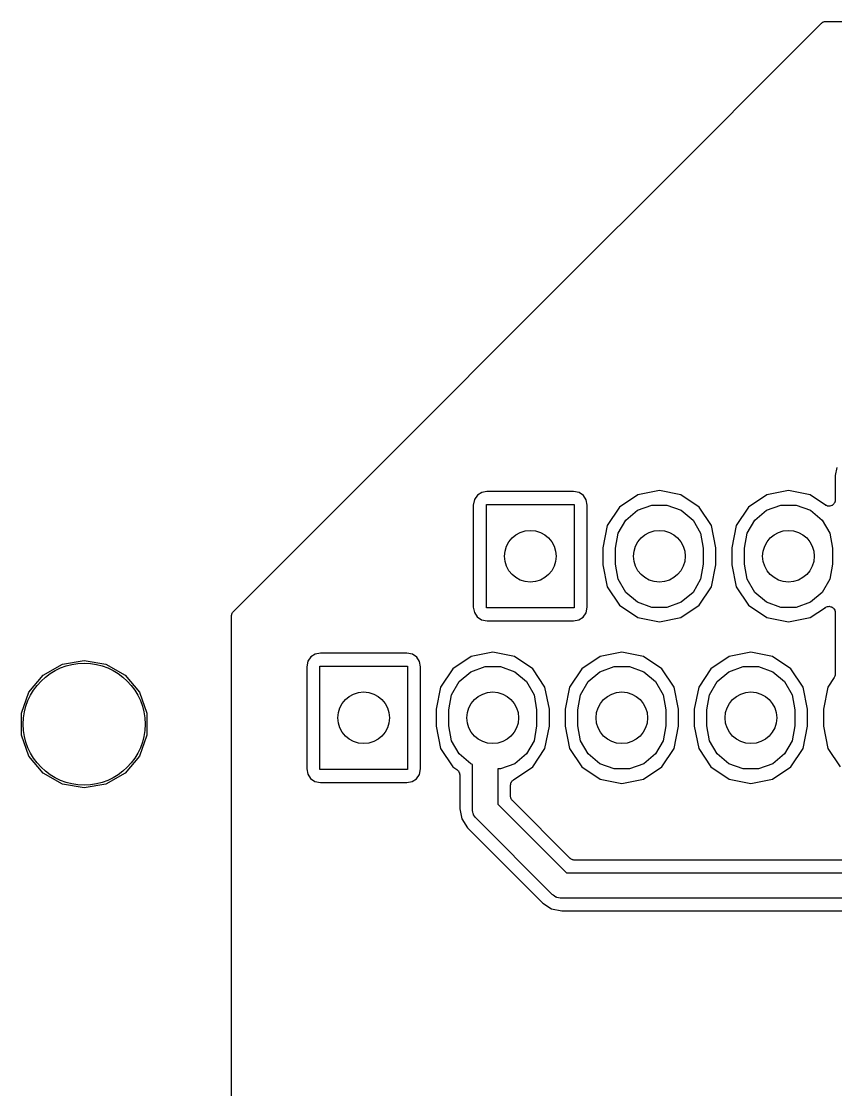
# Model space of a CAD drawing. Extents: x 95 to 175, y -109.5 to -62.3.
# Drawn here: x 95.01 to 111.04, y -83.31 to -62.3 of the extents above; entities that cross this region are included whole.
import ezdxf

# ---------------------------------------------------------------- set-up
doc = ezdxf.new("R2010")
doc.units = 0
doc.header["$MEASUREMENT"] = 0
doc.layers.add('BLACK', color=7, linetype='CONTINUOUS')

msp = doc.modelspace()

# ---------------------------------------------------------------- linework, layer by layer
at = {"layer": 'Black'}
for p, q in [((107.281, -65.8144), (110.758, -62.3366)), ((110.758, -62.3366), (110.763, -62.3335)), ((110.763, -62.3335), (110.766, -62.3292)), ((110.766, -62.3292), (110.781, -62.3211)), ((110.781, -62.3211), (110.794, -62.3117)), ((110.794, -62.3117), (110.799, -62.3103)), ((110.799, -62.3103), (110.804, -62.3075)), ((110.804, -62.3075), (110.82, -62.3047)), ((110.82, -62.3047), (110.836, -62.3005)), ((110.836, -62.3005), (110.841, -62.301)), ((110.841, -62.301), (110.847, -62.3)), ((110.847, -62.3), (129.062, -62.3)), ((106.26, -66.8348), (107.281, -65.8144)), ((107.281, -65.8144), (107.281, -65.8144)), ((101.378, -71.7174), (106.26, -66.8348)), ((111.06, -71.079), (111.029, -71.2339)), ((111.029, -71.2339), (111.029, -71.7126)), ((103.988, -71.6232), (103.931, -71.7067)), ((104.074, -71.5679), (103.988, -71.6232)), ((104.177, -71.5485), (104.074, -71.5679)), ((105.88, -71.5485), (104.177, -71.5485)), ((105.992, -71.5711), (105.88, -71.5485)), ((106.075, -71.6281), (105.992, -71.5711)), ((106.13, -71.7139), (106.075, -71.6281)), ((107.144, -71.6156), (106.783, -71.8564)), ((107.569, -71.531), (107.144, -71.6156)), ((107.994, -71.6156), (107.569, -71.531)), ((108.355, -71.8564), (107.994, -71.6156)), ((109.684, -71.6156), (109.323, -71.8564)), ((110.109, -71.531), (109.684, -71.6156)), ((110.534, -71.6156), (110.109, -71.531)), ((110.835, -71.8165), (110.534, -71.6156)), ((99.1866, -73.9084), (101.378, -71.7174)), ((101.378, -71.7174), (101.378, -71.7174)), ((103.931, -71.7067), (103.908, -71.8183)), ((103.908, -71.8183), (103.908, -73.8261)), ((104.165, -73.8378), (104.165, -71.8058)), ((104.165, -71.8058), (105.893, -71.8058)), ((105.893, -71.8058), (105.893, -73.8378)), ((106.15, -71.8175), (106.13, -71.7139)), ((106.15, -72.6421), (106.15, -71.8175)), ((106.783, -71.8564), (106.542, -72.2169)), ((107.137, -71.9176), (107.419, -71.815)), ((107.419, -71.815), (107.719, -71.815)), ((107.719, -71.815), (108.001, -71.9176)), ((108.596, -72.2169), (108.355, -71.8564)), ((109.323, -71.8564), (109.082, -72.2169)), ((109.677, -71.9176), (109.959, -71.815)), ((109.959, -71.815), (110.259, -71.815)), ((110.259, -71.815), (110.541, -71.9176)), ((110.839, -71.8182), (110.835, -71.8165)), ((110.842, -71.8208), (110.839, -71.8182)), ((110.859, -71.8269), (110.842, -71.8208)), ((110.875, -71.834), (110.859, -71.8269)), ((110.879, -71.8343), (110.875, -71.834)), ((110.883, -71.8357), (110.879, -71.8343)), ((110.9, -71.8357), (110.883, -71.8357)), ((110.918, -71.8368), (110.9, -71.8357)), ((110.922, -71.8357), (110.918, -71.8368)), ((110.926, -71.8357), (110.922, -71.8357)), ((110.943, -71.8296), (110.926, -71.8357)), ((110.96, -71.8247), (110.943, -71.8296)), ((110.963, -71.8223), (110.96, -71.8247)), ((110.967, -71.8208), (110.963, -71.8223)), ((110.98, -71.8095), (110.967, -71.8208)), ((110.995, -71.799), (110.98, -71.8095)), ((110.997, -71.7956), (110.995, -71.799)), ((111, -71.7929), (110.997, -71.7956)), ((111.009, -71.7776), (111, -71.7929)), ((111.019, -71.7629), (111.009, -71.7776)), ((111.02, -71.7589), (111.019, -71.7629)), ((111.022, -71.7553), (111.02, -71.7589)), ((111.025, -71.7379), (111.022, -71.7553)), ((111.029, -71.7208), (111.025, -71.7379)), ((111.029, -71.7126), (111.029, -71.7167)), ((111.029, -71.7167), (111.029, -71.7208)), ((106.907, -72.1104), (107.137, -71.9176)), ((108.001, -71.9176), (108.231, -72.1104)), ((109.447, -72.1104), (109.677, -71.9176)), ((110.541, -71.9176), (110.771, -72.1104)), ((106.542, -72.2169), (106.455, -72.6545)), ((106.757, -72.3701), (106.907, -72.1104)), ((108.231, -72.1104), (108.381, -72.3701)), ((108.683, -72.6545), (108.596, -72.2169)), ((109.082, -72.2169), (108.995, -72.6545)), ((109.297, -72.3701), (109.447, -72.1104)), ((110.771, -72.1104), (110.921, -72.3701)), ((106.705, -72.6655), (106.757, -72.3701)), ((108.381, -72.3701), (108.433, -72.6655)), ((109.245, -72.6655), (109.297, -72.3701)), ((110.921, -72.3701), (110.973, -72.6655)), ((106.15, -73.8253), (106.15, -72.6421)), ((106.455, -72.6545), (106.455, -72.9891)), ((106.705, -72.9781), (106.705, -72.6655)), ((108.433, -72.6655), (108.433, -72.9781)), ((108.683, -72.9891), (108.683, -72.6545)), ((108.995, -72.6545), (108.995, -72.9891)), ((109.245, -72.9781), (109.245, -72.6655)), ((110.973, -72.6655), (110.973, -72.9781)), ((106.455, -72.9891), (106.542, -73.4267)), ((106.757, -73.2734), (106.705, -72.9781)), ((108.433, -72.9781), (108.381, -73.2734)), ((108.596, -73.4267), (108.683, -72.9891)), ((108.995, -72.9891), (109.082, -73.4267)), ((109.297, -73.2734), (109.245, -72.9781)), ((110.973, -72.9781), (110.921, -73.2734)), ((106.907, -73.5332), (106.757, -73.2734)), ((108.381, -73.2734), (108.231, -73.5332)), ((109.447, -73.5332), (109.297, -73.2734)), ((110.921, -73.2734), (110.771, -73.5332)), ((106.542, -73.4267), (106.783, -73.7872)), ((107.137, -73.726), (106.907, -73.5332)), ((108.231, -73.5332), (108.001, -73.726)), ((108.355, -73.7872), (108.596, -73.4267)), ((109.082, -73.4267), (109.323, -73.7872)), ((109.677, -73.726), (109.447, -73.5332)), ((110.771, -73.5332), (110.541, -73.726)), ((107.419, -73.8286), (107.137, -73.726)), ((108.001, -73.726), (107.719, -73.8286)), ((109.959, -73.8286), (109.677, -73.726)), ((110.541, -73.726), (110.259, -73.8286)), ((99.1505, -73.9859), (99.1547, -73.9701)), ((99.1547, -73.9701), (99.1575, -73.954)), ((99.1575, -73.954), (99.1603, -73.9492)), ((99.1603, -73.9492), (99.1617, -73.9439)), ((99.1617, -73.9439), (99.1711, -73.9305)), ((99.1711, -73.9305), (99.1792, -73.9164)), ((99.1792, -73.9164), (99.1835, -73.9129)), ((99.1835, -73.9129), (99.1866, -73.9084)), ((103.908, -73.8261), (103.928, -73.9297)), ((103.928, -73.9297), (103.983, -74.0155)), ((105.893, -73.8378), (104.165, -73.8378)), ((106.07, -74.0204), (106.127, -73.9369)), ((106.127, -73.9369), (106.15, -73.8253)), ((106.783, -73.7872), (107.144, -74.028)), ((107.719, -73.8286), (107.419, -73.8286)), ((107.994, -74.028), (108.355, -73.7872)), ((109.323, -73.7872), (109.684, -74.028)), ((110.259, -73.8286), (109.959, -73.8286)), ((110.534, -74.028), (110.835, -73.8271)), ((110.835, -73.8271), (110.839, -73.8254)), ((110.839, -73.8254), (110.842, -73.8228)), ((110.842, -73.8228), (110.859, -73.8167)), ((110.859, -73.8167), (110.875, -73.8096)), ((110.875, -73.8096), (110.879, -73.8093)), ((110.879, -73.8093), (110.883, -73.8079)), ((110.883, -73.8079), (110.9, -73.8079)), ((110.9, -73.8079), (110.918, -73.8068)), ((110.918, -73.8068), (110.922, -73.8079)), ((110.922, -73.8079), (110.926, -73.8079)), ((110.926, -73.8079), (110.943, -73.814)), ((110.943, -73.814), (110.96, -73.8189)), ((110.96, -73.8189), (110.963, -73.8213)), ((110.963, -73.8213), (110.967, -73.8228)), ((110.967, -73.8228), (110.98, -73.8341)), ((110.98, -73.8341), (110.995, -73.8446)), ((110.995, -73.8446), (110.997, -73.848)), ((110.997, -73.848), (111, -73.8507)), ((111, -73.8507), (111.009, -73.866)), ((111.009, -73.866), (111.019, -73.8807)), ((111.019, -73.8807), (111.02, -73.8847)), ((111.02, -73.8847), (111.022, -73.8883)), ((111.022, -73.8883), (111.025, -73.9057)), ((111.025, -73.9057), (111.029, -73.9228)), ((111.029, -73.9228), (111.029, -73.9269)), ((111.029, -73.9269), (111.029, -73.931)), ((111.029, -73.931), (111.029, -75.1388)), ((99.15, -73.9968), (99.151, -73.9913)), ((99.15, -74.984), (99.15, -73.9968)), ((99.151, -73.9913), (99.1505, -73.9859)), ((103.983, -74.0155), (104.066, -74.0725)), ((104.066, -74.0725), (104.178, -74.0951)), ((104.178, -74.0951), (105.881, -74.0951)), ((105.881, -74.0951), (105.984, -74.0757)), ((105.984, -74.0757), (106.07, -74.0204)), ((107.144, -74.028), (107.569, -74.1126)), ((107.569, -74.1126), (107.994, -74.028)), ((109.684, -74.028), (110.109, -74.1126)), ((110.109, -74.1126), (110.534, -74.028)), ((100.709, -74.8014), (100.652, -74.8849)), ((100.795, -74.7461), (100.709, -74.8014)), ((100.898, -74.7267), (100.795, -74.7461)), ((102.601, -74.7267), (100.898, -74.7267)), ((102.713, -74.7493), (102.601, -74.7267)), ((102.796, -74.8063), (102.713, -74.7493)), ((102.851, -74.8921), (102.796, -74.8063)), ((103.865, -74.7938), (103.504, -75.0346)), ((104.29, -74.7092), (103.865, -74.7938)), ((104.715, -74.7938), (104.29, -74.7092)), ((105.076, -75.0346), (104.715, -74.7938)), ((106.405, -74.7938), (106.044, -75.0346)), ((106.83, -74.7092), (106.405, -74.7938)), ((107.255, -74.7938), (106.83, -74.7092)), ((107.616, -75.0346), (107.255, -74.7938)), ((108.945, -74.7938), (108.584, -75.0346)), ((109.37, -74.7092), (108.945, -74.7938)), ((109.795, -74.7938), (109.37, -74.7092)), ((110.156, -75.0346), (109.795, -74.7938)), ((95.4434, -75.1638), (95.8208, -74.9459)), ((95.8208, -74.9459), (96.25, -74.8702)), ((96.25, -74.8702), (96.6792, -74.9459)), ((96.6792, -74.9459), (97.0566, -75.1638)), ((99.15, -85.4777), (99.15, -74.984)), ((100.652, -74.8849), (100.629, -74.9965)), ((100.629, -74.9965), (100.629, -77.0043)), ((100.886, -77.016), (100.886, -74.984)), ((100.886, -74.984), (102.614, -74.984)), ((102.614, -74.984), (102.614, -77.016)), ((102.871, -74.9957), (102.851, -74.8921)), ((102.871, -77.0035), (102.871, -74.9957)), ((103.858, -75.0958), (104.14, -74.9932)), ((104.14, -74.9932), (104.44, -74.9932)), ((104.44, -74.9932), (104.722, -75.0958)), ((106.398, -75.0958), (106.68, -74.9932)), ((106.68, -74.9932), (106.98, -74.9932)), ((106.98, -74.9932), (107.262, -75.0958)), ((108.938, -75.0958), (109.22, -74.9932)), ((109.22, -74.9932), (109.52, -74.9932)), ((109.52, -74.9932), (109.802, -75.0958)), ((95.1633, -75.4976), (95.4434, -75.1638)), ((97.0566, -75.1638), (97.3367, -75.4976)), ((103.504, -75.0346), (103.263, -75.3951)), ((103.628, -75.2886), (103.858, -75.0958)), ((104.722, -75.0958), (104.952, -75.2886)), ((105.317, -75.3951), (105.076, -75.0346)), ((106.044, -75.0346), (105.803, -75.3951)), ((106.168, -75.2886), (106.398, -75.0958)), ((107.262, -75.0958), (107.492, -75.2886)), ((107.857, -75.3951), (107.616, -75.0346)), ((108.584, -75.0346), (108.343, -75.3951)), ((108.708, -75.2886), (108.938, -75.0958)), ((109.802, -75.0958), (110.032, -75.2886)), ((110.397, -75.3951), (110.156, -75.0346)), ((111.008, -75.2082), (110.883, -75.3951)), ((111.014, -75.1945), (111.008, -75.2082)), ((111.022, -75.1815), (111.014, -75.1945)), ((111.023, -75.1747), (111.022, -75.1815)), ((111.026, -75.1685), (111.023, -75.1747)), ((111.027, -75.1535), (111.026, -75.1685)), ((111.029, -75.1388), (111.027, -75.1535)), ((103.263, -75.3951), (103.176, -75.8327)), ((103.478, -75.5483), (103.628, -75.2886)), ((104.952, -75.2886), (105.102, -75.5483)), ((105.404, -75.8327), (105.317, -75.3951)), ((105.803, -75.3951), (105.716, -75.8327)), ((106.018, -75.5483), (106.168, -75.2886)), ((107.492, -75.2886), (107.642, -75.5483)), ((107.944, -75.8327), (107.857, -75.3951)), ((108.343, -75.3951), (108.256, -75.8327)), ((108.558, -75.5483), (108.708, -75.2886)), ((110.032, -75.2886), (110.182, -75.5483)), ((110.484, -75.8327), (110.397, -75.3951)), ((110.883, -75.3951), (110.796, -75.8327)), ((95.0143, -75.9071), (95.1633, -75.4976)), ((97.3367, -75.4976), (97.4857, -75.9071)), ((103.426, -75.8437), (103.478, -75.5483)), ((105.102, -75.5483), (105.154, -75.8437)), ((105.966, -75.8437), (106.018, -75.5483)), ((107.642, -75.5483), (107.694, -75.8437)), ((108.506, -75.8437), (108.558, -75.5483)), ((110.182, -75.5483), (110.234, -75.8437)), ((103.176, -75.8327), (103.176, -76.1673)), ((103.426, -76.1563), (103.426, -75.8437)), ((105.154, -75.8437), (105.154, -76.1563)), ((105.404, -76.1673), (105.404, -75.8327)), ((105.716, -75.8327), (105.716, -76.1673)), ((105.966, -76.1563), (105.966, -75.8437)), ((107.694, -75.8437), (107.694, -76.1563)), ((107.944, -76.1673), (107.944, -75.8327)), ((108.256, -75.8327), (108.256, -76.1673)), ((108.506, -76.1563), (108.506, -75.8437)), ((110.234, -75.8437), (110.234, -76.1563)), ((110.484, -76.1673), (110.484, -75.8327)), ((110.796, -75.8327), (110.796, -76.1673)), ((95.0143, -76.3429), (95.0143, -75.9071)), ((97.4857, -75.9071), (97.4857, -76.3429)), ((103.176, -76.1673), (103.263, -76.6049)), ((103.478, -76.4517), (103.426, -76.1563)), ((105.154, -76.1563), (105.102, -76.4517)), ((105.317, -76.6049), (105.404, -76.1673)), ((105.716, -76.1673), (105.803, -76.6049)), ((106.018, -76.4517), (105.966, -76.1563)), ((107.694, -76.1563), (107.642, -76.4517)), ((107.857, -76.6049), (107.944, -76.1673)), ((108.256, -76.1673), (108.343, -76.6049)), ((108.558, -76.4517), (108.506, -76.1563)), ((110.234, -76.1563), (110.182, -76.4517)), ((110.397, -76.6049), (110.484, -76.1673)), ((110.796, -76.1673), (110.883, -76.6049)), ((95.1633, -76.7524), (95.0143, -76.3429)), ((97.4857, -76.3429), (97.3367, -76.7524)), ((103.628, -76.7114), (103.478, -76.4517)), ((105.102, -76.4517), (104.952, -76.7114)), ((106.168, -76.7114), (106.018, -76.4517)), ((107.642, -76.4517), (107.492, -76.7114)), ((108.708, -76.7114), (108.558, -76.4517)), ((110.182, -76.4517), (110.032, -76.7114)), ((103.263, -76.6049), (103.504, -76.9654)), ((105.076, -76.9654), (105.317, -76.6049)), ((105.803, -76.6049), (106.044, -76.9654)), ((107.616, -76.9654), (107.857, -76.6049)), ((108.343, -76.6049), (108.584, -76.9654)), ((110.156, -76.9654), (110.397, -76.6049)), ((110.883, -76.6049), (111.124, -76.9654)), ((95.4434, -77.0862), (95.1633, -76.7524)), ((97.3367, -76.7524), (97.0566, -77.0862)), ((103.858, -76.9042), (103.628, -76.7114)), ((103.89, -76.9158), (103.858, -76.9042)), ((104.722, -76.9042), (104.44, -77.0068)), ((104.952, -76.7114), (104.722, -76.9042)), ((106.398, -76.9042), (106.168, -76.7114)), ((106.68, -77.0068), (106.398, -76.9042)), ((107.262, -76.9042), (106.98, -77.0068)), ((107.492, -76.7114), (107.262, -76.9042)), ((108.938, -76.9042), (108.708, -76.7114)), ((109.22, -77.0068), (108.938, -76.9042)), ((109.802, -76.9042), (109.52, -77.0068)), ((110.032, -76.7114), (109.802, -76.9042)), ((95.8208, -77.3041), (95.4434, -77.0862)), ((97.0566, -77.0862), (96.6792, -77.3041)), ((100.629, -77.0043), (100.649, -77.1079)), ((100.649, -77.1079), (100.704, -77.1937)), ((102.614, -77.016), (100.886, -77.016)), ((102.791, -77.1986), (102.848, -77.1151)), ((102.848, -77.1151), (102.871, -77.0035)), ((103.504, -76.9654), (103.584, -77.0189)), ((103.584, -77.0189), (103.597, -77.0311)), ((103.597, -77.0311), (103.611, -77.0425)), ((103.611, -77.0425), (103.613, -77.0461)), ((103.613, -77.0461), (103.616, -77.0489)), ((103.616, -77.0489), (103.624, -77.0648)), ((103.624, -77.0648), (103.632, -77.0801)), ((103.632, -77.0801), (103.633, -77.0842)), ((103.633, -77.0842), (103.635, -77.0879)), ((103.635, -77.0879), (103.637, -77.1054)), ((103.637, -77.1054), (103.64, -77.1228)), ((103.64, -77.1228), (103.64, -77.7879)), ((103.89, -77.4), (103.89, -76.9158)), ((104.44, -77.0068), (104.39, -77.0068)), ((104.39, -77.0068), (104.39, -77.4)), ((104.696, -77.2194), (105.076, -76.9654)), ((106.044, -76.9654), (106.405, -77.2062)), ((106.98, -77.0068), (106.68, -77.0068)), ((107.255, -77.2062), (107.616, -76.9654)), ((108.584, -76.9654), (108.945, -77.2062)), ((109.52, -77.0068), (109.22, -77.0068)), ((109.795, -77.2062), (110.156, -76.9654)), ((96.25, -77.3798), (95.8208, -77.3041)), ((96.6792, -77.3041), (96.25, -77.3798)), ((100.704, -77.1937), (100.787, -77.2507)), ((100.787, -77.2507), (100.899, -77.2733)), ((100.899, -77.2733), (102.602, -77.2733)), ((102.602, -77.2733), (102.705, -77.2539)), ((102.705, -77.2539), (102.791, -77.1986)), ((104.64, -77.3233), (104.643, -77.3059)), ((104.64, -77.5413), (104.64, -77.3233)), ((104.643, -77.3059), (104.645, -77.2883)), ((104.645, -77.2883), (104.647, -77.2846)), ((104.647, -77.2846), (104.648, -77.2805)), ((104.648, -77.2805), (104.656, -77.2652)), ((104.656, -77.2652), (104.664, -77.2494)), ((104.664, -77.2494), (104.667, -77.2465)), ((104.667, -77.2465), (104.669, -77.2429)), ((104.669, -77.2429), (104.683, -77.2316)), ((104.683, -77.2316), (104.696, -77.2194)), ((106.405, -77.2062), (106.83, -77.2908)), ((106.83, -77.2908), (107.255, -77.2062)), ((108.945, -77.2062), (109.37, -77.2908)), ((109.37, -77.2908), (109.795, -77.2062)), ((103.89, -77.8002), (103.89, -77.4)), ((104.39, -77.4), (104.39, -77.6966)), ((104.641, -77.5467), (104.64, -77.5413)), ((104.39, -77.6966), (105.742, -79.0488)), ((104.64, -77.5522), (104.641, -77.5467)), ((104.645, -77.568), (104.64, -77.5522)), ((104.648, -77.5841), (104.645, -77.568)), ((104.65, -77.5888), (104.648, -77.5841)), ((104.652, -77.5941), (104.65, -77.5888)), ((104.661, -77.6075), (104.652, -77.5941)), ((104.669, -77.6217), (104.661, -77.6075)), ((104.673, -77.6252), (104.669, -77.6217)), ((104.677, -77.6297), (104.673, -77.6252)), ((105.809, -78.7622), (104.677, -77.6297)), ((103.64, -77.7879), (103.68, -77.9906)), ((103.892, -77.811), (103.89, -77.8002)), ((103.891, -77.822), (103.892, -77.811)), ((103.899, -77.8535), (103.891, -77.822)), ((103.905, -77.8857), (103.899, -77.8535)), ((103.911, -77.8952), (103.905, -77.8857)), ((103.913, -77.9059), (103.911, -77.8952)), ((103.932, -77.9326), (103.913, -77.9059)), ((103.948, -77.9609), (103.932, -77.9326)), ((103.957, -77.968), (103.948, -77.9609)), ((103.68, -77.9906), (103.795, -78.1625)), ((103.795, -78.1625), (105.276, -79.6436)), ((103.963, -77.977), (103.957, -77.968)), ((105.462, -79.4756), (103.963, -77.977)), ((105.814, -78.7653), (105.809, -78.7622)), ((105.817, -78.7696), (105.814, -78.7653)), ((105.831, -78.7777), (105.817, -78.7696)), ((105.845, -78.7871), (105.831, -78.7777)), ((105.85, -78.7885), (105.845, -78.7871)), ((105.855, -78.7913), (105.85, -78.7885)), ((105.871, -78.7941), (105.855, -78.7913)), ((105.887, -78.7983), (105.871, -78.7941)), ((105.892, -78.7978), (105.887, -78.7983)), ((105.897, -78.7988), (105.892, -78.7978)), ((115.351, -78.7988), (105.897, -78.7988)), ((105.742, -79.0488), (115.726, -79.0488)), ((105.276, -79.6436), (105.448, -79.7585)), ((105.471, -79.4819), (105.462, -79.4756)), ((105.478, -79.4903), (105.471, -79.4819)), ((105.506, -79.5066), (105.478, -79.4903)), ((105.533, -79.5254), (105.506, -79.5066)), ((105.544, -79.5282), (105.533, -79.5254)), ((105.553, -79.5337), (105.544, -79.5282)), ((105.585, -79.5394), (105.553, -79.5337)), ((105.617, -79.5478), (105.585, -79.5394)), ((105.628, -79.5469), (105.617, -79.5478)), ((105.639, -79.5488), (105.628, -79.5469)), ((115.898, -79.5488), (105.639, -79.5488)), ((105.448, -79.7585), (105.651, -79.7988)), ((105.651, -79.7988), (115.743, -79.7988))]:
    msp.add_line(p, q, dxfattribs=at)
for centre, radius in [((105.029, -72.8218), 0.508), ((107.569, -72.8218), 0.508), ((110.109, -72.8218), 0.508), ((96.25, -76.125), 1.2), ((101.75, -76), 0.508), ((104.29, -76), 0.508), ((106.83, -76), 0.508), ((109.37, -76), 0.508)]:
    msp.add_circle(centre, radius, dxfattribs=at)

doc.saveas('drawing.dxf')
